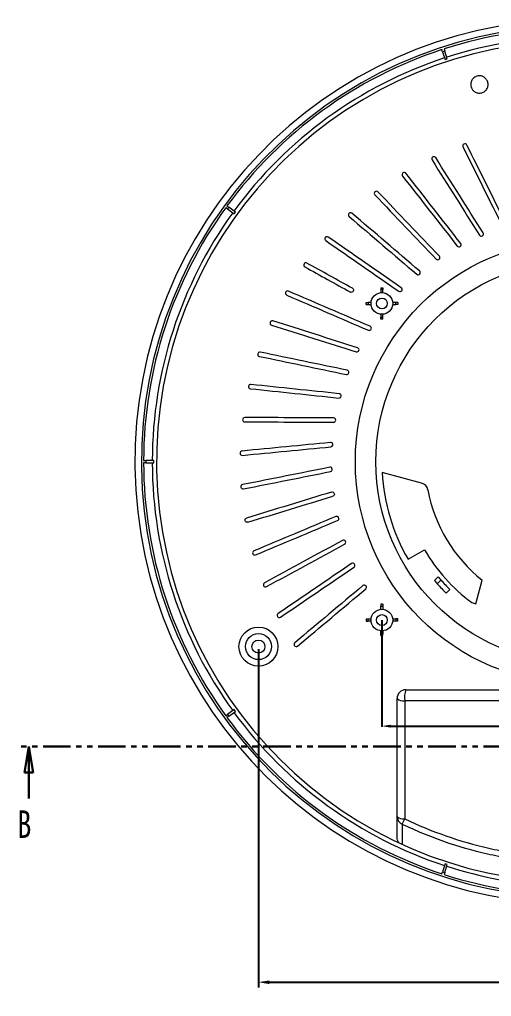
# Model space of a CAD drawing. Header units: inches. Extents: x 725 to 5279, y 573 to 1304.
# Drawn here: x 1365.8 to 1474.7, y 926.6 to 1151.9 of the extents above; entities that cross this region are included whole.
import ezdxf

# ---------------------------------------------------------------- set-up
doc = ezdxf.new("R2010")
doc.units = ezdxf.units.IN
doc.linetypes.add('PHANTOM', pattern=[12.7, 6.35, -1.27, 1.27, -1.27, 1.27, -1.27])
doc.styles.add('SLDTEXTSTYLE0', font='TXT', dxfattribs={"width": 0.75})
doc.styles.add('SLDTEXTSTYLE2', font='TXT', dxfattribs={"width": 0.6, "bigfont": 'bigfont'})
doc.styles.get("Standard").update_dxf_attribs({"font": 'txt', "bigfont": 'gbcbig.shx'})
doc.dimstyles.new('3', dxfattribs={"dimtxt": 3, "dimasz": 2, "dimexe": 0.18, "dimexo": 0.0625, "dimgap": 0.2, "dimtad": 1, "dimzin": 12, "dimdsep": 46, "dimtxsty": 'Standard', "dimcen": 1, "dimclrd": 3, "dimclre": 3, "dimadec": 0, "dimazin": 0, "dimtfac": 1, "dimtofl": 0, "dimtmove": 0, "dimatfit": 3, "dimfxl": 1, "dimtolj": 1, "dimtzin": 0, "dimarcsym": 0})
doc.dimstyles.new('5', dxfattribs={"dimtxt": 5, "dimasz": 2.5, "dimexe": 1.25, "dimexo": 0.625, "dimtad": 0, "dimtxsty": 'SLDTEXTSTYLE2', "dimcen": 2.5, "dimclrd": 3, "dimclre": 3, "dimclrt": 256, "dimadec": 0, "dimazin": 0, "dimtfac": 1, "dimtmove": 0, "dimatfit": 3, "dimfxl": 1, "dimarcsym": 0})

# ---------------------------------------------------------------- blocks, each defined once
blk = doc.blocks.new('*D124')
at = {"color": 3, "lineweight": -2}
for p, q in [((1449.41, 1013.37), (1449.41, 988.78)), ((1539.41, 1013.37), (1539.41, 988.78)), ((1451.41, 988.96), (1537.41, 988.96))]:
    blk.add_line(p, q, dxfattribs=at)
at = {"color": 3}
for points in [[(1451.41, 989.3), (1451.41, 988.63), (1449.41, 988.96)], [(1537.41, 989.3), (1537.41, 988.63), (1539.41, 988.96)]]:
    blk.add_solid(points, dxfattribs=at)
at = {"layer": 'Defpoints', "color": 0}
for p in [(1449.41, 1013.43), (1539.41, 1013.43), (1539.41, 988.96)]:
    blk.add_point(p, dxfattribs=at)
at = {"color": 0, "insert": (1494.41, 990.66), "char_height": 3, "attachment_point": 5}
blk.add_mtext('\\A1;90', dxfattribs=at)
blk = doc.blocks.new('_CLOSED')
at = {"color": 0, "linetype": 'ByBlock', "lineweight": -2}
for p, q in [((-1, 0.166667), (0, 0)), ((-1, 0.166667), (-1, -0.166667)), ((0, 0), (-1, -0.166667)), ((0, 0), (-1, 0))]:
    blk.add_line(p, q, dxfattribs=at)
blk = doc.blocks.new('*D154')
at = {"color": 3, "lineweight": -2}
for p, q in [((1420.93, 1006.68), (1420.93, 928.66)), ((1567.89, 1005.95), (1567.89, 928.66)), ((1423.43, 929.91), (1486.54, 929.91)), ((1565.39, 929.91), (1502.29, 929.91))]:
    blk.add_line(p, q, dxfattribs=at)
at = {"color": 3}
for points in [[(1423.43, 930.32), (1423.43, 929.49), (1420.93, 929.91)], [(1565.39, 930.32), (1565.39, 929.49), (1567.89, 929.91)]]:
    blk.add_solid(points, dxfattribs=at)
at = {"layer": 'Defpoints', "color": 0}
for p in [(1420.93, 1007.3), (1567.89, 1006.58), (1567.89, 929.91)]:
    blk.add_point(p, dxfattribs=at)
at = {"insert": (1494.41, 929.91), "char_height": 5, "attachment_point": 5, "style": 'SLDTEXTSTYLE2'}
blk.add_mtext('146,96', dxfattribs=at)

msp = doc.modelspace()

# ---------------------------------------------------------------- linework, layer by layer
at = {"color": 7, "linetype": 'Continuous', "lineweight": 15}
for p, q in [((1463.427, 1144.486), (1463.272, 1144.962)), ((1463.427, 1144.486), (1464.011, 1142.687)), ((1463.748, 1145.116), (1463.902, 1144.641)), ((1464.487, 1142.842), (1463.902, 1144.641)), ((1464.011, 1142.687), (1464.487, 1142.842)), ((1413.768, 1108.216), (1413.363, 1108.51)), ((1413.657, 1108.914), (1414.062, 1108.62)), ((1415.592, 1107.508), (1414.062, 1108.62)), ((1413.768, 1108.216), (1415.298, 1107.104)), ((1415.298, 1107.104), (1415.592, 1107.508)), ((1449.162, 1090.034), (1449.162, 1089.633)), ((1449.662, 1089.633), (1449.162, 1089.633)), ((1449.162, 1089.633), (1449.162, 1088.921)), ((1449.662, 1090.036), (1449.662, 1089.633)), ((1449.662, 1088.921), (1449.662, 1089.633)), ((1445.813, 1086.183), (1446.212, 1086.183)), ((1445.815, 1086.683), (1446.212, 1086.683)), ((1446.212, 1086.683), (1446.212, 1086.183)), ((1446.924, 1086.683), (1446.212, 1086.683)), ((1446.212, 1086.183), (1446.924, 1086.183)), ((1452.612, 1086.683), (1451.899, 1086.683)), ((1451.899, 1086.183), (1452.612, 1086.183)), ((1452.612, 1086.183), (1452.612, 1086.683)), ((1453.052, 1086.683), (1452.612, 1086.683)), ((1453.055, 1086.183), (1452.612, 1086.183)), ((1449.162, 1083.946), (1449.162, 1083.233)), ((1449.662, 1083.233), (1449.662, 1083.946)), ((1449.162, 1083.233), (1449.662, 1083.233)), ((1449.162, 1082.798), (1449.162, 1083.233)), ((1449.662, 1082.795), (1449.662, 1083.233)), ((1394.412, 1050.183), (1394.912, 1050.183)), ((1396.803, 1050.183), (1394.912, 1050.183)), ((1396.803, 1049.683), (1396.803, 1050.183)), ((1394.912, 1049.683), (1394.412, 1049.683)), ((1394.912, 1049.683), (1396.803, 1049.683)), ((1458.57, 1045.009), (1449.48, 1047.444)), ((1455.44, 1027.433), (1459.261, 1029.639)), ((1462.398, 1023.401), (1461.547, 1022.547)), ((1463.049, 1022.638), (1462.2, 1021.786)), ((1471.112, 1017.199), (1472.558, 1022.595)), ((1464.259, 1019.603), (1465.107, 1020.453)), ((1449.162, 1017.069), (1449.162, 1016.633)), ((1449.162, 1015.921), (1449.162, 1016.633)), ((1449.162, 1016.633), (1449.662, 1016.633)), ((1449.662, 1017.072), (1449.662, 1016.633)), ((1449.662, 1016.633), (1449.662, 1015.921)), ((1470.146, 1017.458), (1471.112, 1017.199)), ((1445.813, 1013.683), (1445.815, 1013.183)), ((1445.813, 1013.683), (1446.212, 1013.683)), ((1445.815, 1013.183), (1446.212, 1013.183)), ((1446.212, 1013.183), (1446.212, 1013.683)), ((1446.212, 1013.683), (1446.924, 1013.683)), ((1446.924, 1013.183), (1446.212, 1013.183)), ((1451.899, 1013.683), (1452.612, 1013.683)), ((1452.612, 1013.183), (1451.899, 1013.183)), ((1452.612, 1013.683), (1452.612, 1013.183)), ((1453.055, 1013.683), (1452.612, 1013.683)), ((1453.052, 1013.183), (1452.612, 1013.183)), ((1453.052, 1013.183), (1453.055, 1013.683)), ((1449.162, 1010.233), (1449.162, 1010.946)), ((1449.662, 1010.233), (1449.162, 1010.233)), ((1449.162, 1009.833), (1449.162, 1010.233)), ((1449.662, 1010.946), (1449.662, 1010.233)), ((1449.662, 1009.831), (1449.662, 1010.233)), ((1452.912, 968.106), (1452.912, 995.34)), ((1413.363, 991.357), (1413.768, 991.651)), ((1414.062, 991.247), (1413.657, 990.953)), ((1415.298, 992.763), (1413.768, 991.651)), ((1414.062, 991.247), (1415.592, 992.358)), ((1415.592, 992.358), (1415.298, 992.763)), ((1463.272, 954.905), (1463.427, 955.381)), ((1464.011, 957.18), (1463.427, 955.381)), ((1463.902, 955.226), (1463.748, 954.751)), ((1463.902, 955.226), (1464.487, 957.025)), ((1464.487, 957.025), (1464.011, 957.18))]:
    msp.add_line(p, q, dxfattribs=at)
at = {"color": 1, "linetype": 'PHANTOM', "lineweight": 30}
msp.add_line((1618.872, 984.239), (1365.912, 984.239), dxfattribs=at)
at = {"color": 7, "linetype": 'Continuous', "lineweight": 30}
msp.add_line((1367.912, 972.239), (1367.912, 984.239), dxfattribs=at)
at = {"color": 7, "linetype": 'Continuous', "lineweight": 15, "flags": 128}
for points in [[(1445.813, 1086.183), (1445.814, 1086.434), (1445.815, 1086.683)], [(1453.052, 1086.683), (1453.053, 1086.44), (1453.055, 1086.183)], [(1454.673, 994.823), (1454.672, 990.961), (1454.668, 975.515), (1454.666, 967.588)]]:
    msp.add_lwpolyline(points, dxfattribs=at)
at = {"color": 7, "linetype": 'Continuous', "lineweight": 15}
for centre, radius in [((1494.412, 1049.933), 51.124), ((1494.412, 1049.933), 46.384), ((1449.412, 1086.433), 2.5), ((1449.412, 1086.433), 1.25), ((1449.412, 1013.433), 2.5), ((1449.412, 1013.433), 1.25), ((1420.932, 1007.303), 4.5), ((1420.932, 1007.303), 3), ((1420.932, 1007.303), 1.5)]:
    msp.add_circle(centre, radius, dxfattribs=at)
for centre, radius, start, end in [((1494.412, 1049.933), 102, 91.40445, 88.59555), ((1494.412, 1049.933), 100.5, 91.42542, 88.57458), ((1494.412, 1049.933), 100, 72.14324, 107.85676), ((1494.412, 1049.933), 97, 273.48715, 266.51285), ((1494.412, 1049.933), 98, 72.14616, 107.85384), ((1494.412, 1049.933), 100, 108.14324, 143.85676), ((1494.412, 1049.933), 99.5, 107.85604, 108.14396), ((1494.412, 1049.933), 98, 108.14616, 143.85384), ((1494.412, 1049.933), 100, 144.14324, 179.85676), ((1494.412, 1049.933), 99.5, 143.85604, 144.14396), ((1494.412, 1049.933), 98, 144.14616, 179.85384), ((1494.412, 1049.933), 99.5, 179.85604, 180.14396), ((1494.412, 1049.933), 100, 180.14324, 215.85676), ((1494.412, 1049.933), 98, 180.14616, 215.85384), ((1494.412, 1049.933), 45, 183.17072, 210), ((1458.052, 1043.077), 2, 10.67909, 75), ((1494.412, 1049.933), 35, 190.67909, 231.36247), ((1493.902, 1049.639), 40, 210, 233.56599), ((1493.902, 1049.639), 41, 219.78936, 221.19133), ((1493.902, 1049.639), 42.2, 219.93997, 221.30183), ((1493.902, 1049.639), 42.2, 221.30183, 225.37771), ((1493.902, 1049.639), 41, 221.19133, 225.38667), ((1454.912, 995.34), 2, 90, 180), ((1460.278, 995.561), 5.653, 161.6528, 187.50156), ((1454.31, 996.844), 2.054, 227.07375, 280.16528), ((1494.412, 1049.933), 99.5, 215.85604, 216.14396), ((1494.412, 1049.933), 98, 216.14616, 251.85384), ((1494.412, 1049.933), 100, 216.14324, 251.85676), ((1454.306, 969.6), 2.044, 226.98722, 280.12911), ((1454.826, 968.125), 1.914, 180.59348, 246.80235), ((1190.632, 1095.136), 293.228, 333.95044, 334.21594), ((1494.412, 1049.933), 99.5, 251.85604, 252.14396), ((1494.412, 1049.933), 98, 252.14616, 266.54847), ((1494.412, 1049.933), 100, 252.14324, 287.85676)]:
    msp.add_arc(centre, radius, start, end, dxfattribs=at)
for points, knots in [([(1470.481, 1135.536), (1470.389, 1135.63), (1470.307, 1135.732), (1470.165, 1135.95), (1470.104, 1136.068), (1470.006, 1136.311), (1469.97, 1136.436), (1469.922, 1136.693), (1469.91, 1136.826), (1469.915, 1137.217), (1469.97, 1137.479), (1470.175, 1137.958), (1470.326, 1138.18), (1470.606, 1138.454), (1470.709, 1138.537), (1470.929, 1138.68), (1471.044, 1138.74), (1471.287, 1138.838), (1471.415, 1138.875), (1471.671, 1138.923), (1471.802, 1138.935), (1472.066, 1138.932), (1472.196, 1138.917), (1472.451, 1138.864), (1472.577, 1138.824), (1472.819, 1138.721), (1472.933, 1138.658), (1473.149, 1138.51), (1473.251, 1138.425), (1473.433, 1138.238), (1473.515, 1138.137), (1473.658, 1137.917), (1473.719, 1137.799), (1473.865, 1137.437), (1473.914, 1137.173), (1473.91, 1136.782), (1473.896, 1136.65), (1473.842, 1136.394), (1473.803, 1136.27), (1473.7, 1136.029), (1473.636, 1135.913), (1473.489, 1135.697), (1473.406, 1135.597), (1473.123, 1135.32), (1472.901, 1135.176), (1472.535, 1135.029), (1472.41, 1134.992), (1472.153, 1134.944), (1472.021, 1134.932), (1471.759, 1134.935), (1471.63, 1134.949), (1471.373, 1135.003), (1471.247, 1135.043), (1470.887, 1135.196), (1470.666, 1135.347), (1470.481, 1135.536)], [0, 0, 0, 0, 0.03125, 0.03125, 0.0625, 0.0625, 0.09375, 0.09375, 0.125, 0.125, 0.1875, 0.1875, 0.25, 0.25, 0.28125, 0.28125, 0.3125, 0.3125, 0.34375, 0.34375, 0.375, 0.375, 0.40625, 0.40625, 0.4375, 0.4375, 0.46875, 0.46875, 0.5, 0.5, 0.53125, 0.53125, 0.5625, 0.5625, 0.625, 0.625, 0.65625, 0.65625, 0.6875, 0.6875, 0.71875, 0.71875, 0.75, 0.75, 0.8125, 0.8125, 0.84375, 0.84375, 0.875, 0.875, 0.90625, 0.90625, 0.9375, 0.9375, 1, 1, 1, 1]), ([(1469.019, 1122.966), (1468.96, 1123.084), (1468.854, 1123.176), (1468.606, 1123.259), (1468.465, 1123.249), (1468.231, 1123.133), (1468.139, 1123.027), (1468.055, 1122.777), (1468.065, 1122.638), (1468.124, 1122.52)], [0, 0, 0, 0, 0.25, 0.25, 0.5, 0.5, 0.75, 0.75, 1, 1, 1, 1]), ([(1461.829, 1120.055), (1461.759, 1120.166), (1461.644, 1120.247), (1461.39, 1120.305), (1461.25, 1120.281), (1461.029, 1120.141), (1460.948, 1120.027), (1460.89, 1119.769), (1460.913, 1119.633), (1460.984, 1119.521)], [0, 0, 0, 0, 0.25, 0.25, 0.5, 0.5, 0.75, 0.75, 1, 1, 1, 1]), ([(1454.968, 1116.438), (1454.887, 1116.542), (1454.765, 1116.61), (1454.506, 1116.642), (1454.369, 1116.604), (1454.163, 1116.444), (1454.094, 1116.322), (1454.062, 1116.06), (1454.099, 1115.926), (1454.18, 1115.822)], [0, 0, 0, 0, 0.25, 0.25, 0.5, 0.5, 0.75, 0.75, 1, 1, 1, 1]), ([(1448.503, 1112.151), (1448.412, 1112.247), (1448.284, 1112.302), (1448.023, 1112.308), (1447.891, 1112.257), (1447.702, 1112.077), (1447.645, 1111.948), (1447.639, 1111.684), (1447.69, 1111.555), (1447.781, 1111.46)], [0, 0, 0, 0, 0.25, 0.25, 0.5, 0.5, 0.75, 0.75, 1, 1, 1, 1]), ([(1442.501, 1107.239), (1442.401, 1107.324), (1442.267, 1107.367), (1442.007, 1107.347), (1441.881, 1107.283), (1441.711, 1107.084), (1441.667, 1106.951), (1441.688, 1106.688), (1441.751, 1106.564), (1441.851, 1106.478)], [0, 0, 0, 0, 0.25, 0.25, 0.5, 0.5, 0.75, 0.75, 1, 1, 1, 1]), ([(1437.021, 1101.75), (1436.912, 1101.825), (1436.776, 1101.854), (1436.519, 1101.808), (1436.399, 1101.731), (1436.25, 1101.517), (1436.22, 1101.38), (1436.267, 1101.12), (1436.342, 1101.003), (1436.451, 1100.928)], [0, 0, 0, 0, 0.25, 0.25, 0.5, 0.5, 0.75, 0.75, 1, 1, 1, 1]), ([(1471.923, 1102.184), (1471.993, 1102.073), (1472.107, 1101.992), (1472.362, 1101.934), (1472.502, 1101.958), (1472.724, 1102.098), (1472.805, 1102.213), (1472.862, 1102.47), (1472.838, 1102.606), (1472.768, 1102.717)], [0, 0, 0, 0, 0.25, 0.25, 0.5, 0.5, 0.75, 0.75, 1, 1, 1, 1]), ([(1466.801, 1099.668), (1466.882, 1099.564), (1467.003, 1099.496), (1467.263, 1099.463), (1467.4, 1099.501), (1467.606, 1099.663), (1467.676, 1099.785), (1467.707, 1100.047), (1467.67, 1100.18), (1467.589, 1100.283)], [0, 0, 0, 0, 0.25, 0.25, 0.5, 0.5, 0.75, 0.75, 1, 1, 1, 1]), ([(1461.957, 1096.651), (1462.048, 1096.556), (1462.176, 1096.5), (1462.437, 1096.494), (1462.57, 1096.545), (1462.759, 1096.727), (1462.816, 1096.856), (1462.821, 1097.119), (1462.77, 1097.248), (1462.679, 1097.343)], [0, 0, 0, 0, 0.25, 0.25, 0.5, 0.5, 0.75, 0.75, 1, 1, 1, 1]), ([(1432.118, 1095.739), (1432.003, 1095.803), (1431.864, 1095.818), (1431.613, 1095.747), (1431.502, 1095.659), (1431.375, 1095.43), (1431.359, 1095.291), (1431.432, 1095.037), (1431.518, 1094.928), (1431.633, 1094.864)], [0, 0, 0, 0, 0.25, 0.25, 0.5, 0.5, 0.75, 0.75, 1, 1, 1, 1]), ([(1457.44, 1093.165), (1457.54, 1093.079), (1457.672, 1093.036), (1457.933, 1093.056), (1458.06, 1093.121), (1458.23, 1093.32), (1458.274, 1093.454), (1458.252, 1093.717), (1458.189, 1093.84), (1458.089, 1093.925)], [0, 0, 0, 0, 0.25, 0.25, 0.5, 0.5, 0.75, 0.75, 1, 1, 1, 1]), ([(1427.842, 1089.268), (1427.721, 1089.32), (1427.581, 1089.321), (1427.339, 1089.224), (1427.237, 1089.126), (1427.134, 1088.886), (1427.132, 1088.745), (1427.23, 1088.5), (1427.326, 1088.401), (1427.448, 1088.349)], [0, 0, 0, 0, 0.25, 0.25, 0.5, 0.5, 0.75, 0.75, 1, 1, 1, 1]), ([(1442.614, 1089.921), (1442.729, 1089.858), (1442.815, 1089.748), (1442.888, 1089.498), (1442.872, 1089.357), (1442.746, 1089.128), (1442.636, 1089.04), (1442.382, 1088.967), (1442.244, 1088.983), (1442.129, 1089.047)], [0, 0, 0, 0, 0.25, 0.25, 0.5, 0.5, 0.75, 0.75, 1, 1, 1, 1]), ([(1453.295, 1089.243), (1453.402, 1089.168), (1453.539, 1089.139), (1453.796, 1089.185), (1453.916, 1089.262), (1454.065, 1089.477), (1454.095, 1089.615), (1454.047, 1089.874), (1453.972, 1089.99), (1453.865, 1090.065)], [0, 0, 0, 0, 0.25, 0.25, 0.5, 0.5, 0.75, 0.75, 1, 1, 1, 1]), ([(1424.237, 1082.4), (1424.111, 1082.44), (1423.971, 1082.427), (1423.74, 1082.307), (1423.649, 1082.198), (1423.57, 1081.949), (1423.582, 1081.809), (1423.704, 1081.575), (1423.812, 1081.486), (1423.936, 1081.446)], [0, 0, 0, 0, 0.25, 0.25, 0.5, 0.5, 0.75, 0.75, 1, 1, 1, 1]), ([(1446.283, 1080.256), (1446.404, 1080.205), (1446.543, 1080.203), (1446.786, 1080.299), (1446.888, 1080.398), (1446.991, 1080.64), (1446.993, 1080.78), (1446.895, 1081.025), (1446.798, 1081.123), (1446.678, 1081.175)], [0, 0, 0, 0, 0.25, 0.25, 0.5, 0.5, 0.75, 0.75, 1, 1, 1, 1]), ([(1421.337, 1075.206), (1421.208, 1075.233), (1421.07, 1075.206), (1420.852, 1075.063), (1420.772, 1074.946), (1420.719, 1074.691), (1420.745, 1074.553), (1420.889, 1074.332), (1421.004, 1074.254), (1421.133, 1074.227)], [0, 0, 0, 0, 0.25, 0.25, 0.5, 0.5, 0.75, 0.75, 1, 1, 1, 1]), ([(1443.487, 1075.282), (1443.612, 1075.242), (1443.751, 1075.255), (1443.984, 1075.375), (1444.075, 1075.484), (1444.154, 1075.734), (1444.141, 1075.875), (1444.019, 1076.108), (1443.912, 1076.197), (1443.788, 1076.236)], [0, 0, 0, 0, 0.25, 0.25, 0.5, 0.5, 0.75, 0.75, 1, 1, 1, 1]), ([(1441.204, 1070.052), (1441.332, 1070.026), (1441.469, 1070.052), (1441.688, 1070.195), (1441.768, 1070.312), (1441.822, 1070.569), (1441.795, 1070.707), (1441.65, 1070.927), (1441.536, 1071.005), (1441.407, 1071.031)], [0, 0, 0, 0, 0.25, 0.25, 0.5, 0.5, 0.75, 0.75, 1, 1, 1, 1]), ([(1419.172, 1067.758), (1419.041, 1067.772), (1418.907, 1067.731), (1418.704, 1067.567), (1418.637, 1067.443), (1418.609, 1067.183), (1418.649, 1067.048), (1418.815, 1066.843), (1418.937, 1066.777), (1419.068, 1066.763)], [0, 0, 0, 0, 0.25, 0.25, 0.5, 0.5, 0.75, 0.75, 1, 1, 1, 1]), ([(1439.456, 1064.62), (1439.586, 1064.607), (1439.72, 1064.646), (1439.924, 1064.811), (1439.992, 1064.935), (1440.019, 1065.196), (1439.979, 1065.331), (1439.812, 1065.536), (1439.691, 1065.601), (1439.56, 1065.615)], [0, 0, 0, 0, 0.25, 0.25, 0.5, 0.5, 0.75, 0.75, 1, 1, 1, 1]), ([(1417.765, 1060.13), (1417.633, 1060.131), (1417.504, 1060.077), (1417.319, 1059.894), (1417.264, 1059.763), (1417.262, 1059.502), (1417.315, 1059.372), (1417.501, 1059.184), (1417.629, 1059.131), (1417.761, 1059.13)], [0, 0, 0, 0, 0.25, 0.25, 0.5, 0.5, 0.75, 0.75, 1, 1, 1, 1]), ([(1438.261, 1059.041), (1438.392, 1059.04), (1438.521, 1059.093), (1438.707, 1059.277), (1438.762, 1059.408), (1438.763, 1059.67), (1438.71, 1059.8), (1438.524, 1059.987), (1438.396, 1060.04), (1438.265, 1060.041)], [0, 0, 0, 0, 0.25, 0.25, 0.5, 0.5, 0.75, 0.75, 1, 1, 1, 1]), ([(1437.631, 1053.369), (1437.761, 1053.382), (1437.885, 1053.447), (1438.051, 1053.649), (1438.093, 1053.785), (1438.068, 1054.046), (1438.002, 1054.17), (1437.798, 1054.337), (1437.666, 1054.377), (1437.535, 1054.365)], [0, 0, 0, 0, 0.25, 0.25, 0.5, 0.5, 0.75, 0.75, 1, 1, 1, 1]), ([(1417.129, 1052.4), (1416.998, 1052.387), (1416.875, 1052.321), (1416.709, 1052.12), (1416.667, 1051.984), (1416.692, 1051.724), (1416.757, 1051.6), (1416.961, 1051.432), (1417.094, 1051.392), (1417.225, 1051.404)], [0, 0, 0, 0, 0.25, 0.25, 0.5, 0.5, 0.75, 0.75, 1, 1, 1, 1]), ([(1437.572, 1047.663), (1437.701, 1047.689), (1437.817, 1047.766), (1437.963, 1047.983), (1437.991, 1048.123), (1437.939, 1048.38), (1437.861, 1048.497), (1437.641, 1048.643), (1437.506, 1048.669), (1437.377, 1048.644)], [0, 0, 0, 0, 0.25, 0.25, 0.5, 0.5, 0.75, 0.75, 1, 1, 1, 1]), ([(1417.271, 1044.645), (1417.142, 1044.619), (1417.026, 1044.541), (1416.88, 1044.324), (1416.853, 1044.185), (1416.904, 1043.929), (1416.981, 1043.812), (1417.201, 1043.665), (1417.337, 1043.638), (1417.466, 1043.664)], [0, 0, 0, 0, 0.25, 0.25, 0.5, 0.5, 0.75, 0.75, 1, 1, 1, 1]), ([(1437.793, 1042.936), (1437.919, 1042.975), (1438.057, 1042.961), (1438.288, 1042.84), (1438.379, 1042.731), (1438.456, 1042.48), (1438.443, 1042.339), (1438.318, 1042.106), (1438.21, 1042.018), (1438.086, 1041.98)], [0, 0, 0, 0, 0.25, 0.25, 0.5, 0.5, 0.75, 0.75, 1, 1, 1, 1]), ([(1418.481, 1035.986), (1418.355, 1035.948), (1418.216, 1035.962), (1417.986, 1036.084), (1417.896, 1036.193), (1417.819, 1036.443), (1417.832, 1036.583), (1417.956, 1036.816), (1418.064, 1036.904), (1418.189, 1036.943)], [0, 0, 0, 0, 0.25, 0.25, 0.5, 0.5, 0.75, 0.75, 1, 1, 1, 1]), ([(1439.166, 1036.377), (1439.287, 1036.428), (1439.385, 1036.527), (1439.485, 1036.768), (1439.484, 1036.911), (1439.383, 1037.153), (1439.283, 1037.252), (1439.038, 1037.351), (1438.9, 1037.35), (1438.779, 1037.299)], [0, 0, 0, 0, 0.25, 0.25, 0.5, 0.5, 0.75, 0.75, 1, 1, 1, 1]), ([(1440.802, 1030.91), (1440.918, 1030.973), (1441.005, 1031.081), (1441.08, 1031.332), (1441.065, 1031.473), (1440.94, 1031.704), (1440.831, 1031.792), (1440.578, 1031.866), (1440.44, 1031.851), (1440.325, 1031.789)], [0, 0, 0, 0, 0.25, 0.25, 0.5, 0.5, 0.75, 0.75, 1, 1, 1, 1]), ([(1419.874, 1029.371), (1419.753, 1029.32), (1419.654, 1029.221), (1419.555, 1028.979), (1419.556, 1028.838), (1419.657, 1028.597), (1419.756, 1028.497), (1420.001, 1028.397), (1420.139, 1028.398), (1420.261, 1028.449)], [0, 0, 0, 0, 0.25, 0.25, 0.5, 0.5, 0.75, 0.75, 1, 1, 1, 1]), ([(1442.978, 1025.635), (1443.086, 1025.709), (1443.163, 1025.825), (1443.212, 1026.082), (1443.183, 1026.221), (1443.035, 1026.438), (1442.918, 1026.515), (1442.659, 1026.564), (1442.524, 1026.535), (1442.415, 1026.461)], [0, 0, 0, 0, 0.25, 0.25, 0.5, 0.5, 0.75, 0.75, 1, 1, 1, 1]), ([(1422.309, 1022.007), (1422.193, 1021.944), (1422.106, 1021.835), (1422.031, 1021.585), (1422.046, 1021.444), (1422.171, 1021.214), (1422.279, 1021.126), (1422.533, 1021.051), (1422.671, 1021.065), (1422.786, 1021.128)], [0, 0, 0, 0, 0.25, 0.25, 0.5, 0.5, 0.75, 0.75, 1, 1, 1, 1]), ([(1445.671, 1020.604), (1445.772, 1020.688), (1445.836, 1020.812), (1445.859, 1021.073), (1445.817, 1021.208), (1445.648, 1021.409), (1445.523, 1021.474), (1445.26, 1021.496), (1445.129, 1021.454), (1445.028, 1021.37)], [0, 0, 0, 0, 0.25, 0.25, 0.5, 0.5, 0.75, 0.75, 1, 1, 1, 1]), ([(1425.47, 1014.924), (1425.361, 1014.85), (1425.285, 1014.732), (1425.236, 1014.476), (1425.264, 1014.337), (1425.411, 1014.121), (1425.529, 1014.044), (1425.788, 1013.995), (1425.924, 1014.023), (1426.033, 1014.097)], [0, 0, 0, 0, 0.25, 0.25, 0.5, 0.5, 0.75, 0.75, 1, 1, 1, 1]), ([(1429.324, 1008.193), (1429.223, 1008.108), (1429.159, 1007.984), (1429.136, 1007.724), (1429.179, 1007.589), (1429.347, 1007.388), (1429.471, 1007.323), (1429.734, 1007.3), (1429.866, 1007.342), (1429.967, 1007.427)], [0, 0, 0, 0, 0.25, 0.25, 0.5, 0.5, 0.75, 0.75, 1, 1, 1, 1]), ([(1454.912, 997.34), (1461.465, 997.34), (1468.036, 997.34), (1481.209, 997.34), (1487.813, 997.34), (1501.006, 997.34), (1507.6, 997.34), (1517.487, 997.34), (1520.78, 997.34), (1527.353, 997.34), (1530.635, 997.34), (1533.912, 997.34)], [0, 0, 0, 0, 0.25, 0.25, 0.5, 0.5, 0.75, 0.75, 0.875, 0.875, 1, 1, 1, 1]), ([(1534.151, 994.823), (1530.854, 994.823), (1527.553, 994.823), (1520.939, 994.823), (1517.627, 994.823), (1507.68, 994.823), (1501.046, 994.823), (1487.773, 994.823), (1481.129, 994.823), (1467.877, 994.823), (1461.265, 994.823), (1454.673, 994.823)], [0, 0, 0, 0, 0.125, 0.125, 0.25, 0.25, 0.5, 0.5, 0.75, 0.75, 1, 1, 1, 1]), ([(1452.912, 963.364), (1452.912, 964.194), (1452.912, 965.027), (1452.912, 965.862), (1452.912, 966.608), (1452.912, 967.356), (1452.912, 968.106)], [0, 0, 0, 0, 0.008821953, 0.008821953, 0.008821953, 0.016708211, 0.016708211, 0.016708211, 0.016708211]), ([(1454.666, 967.588), (1457.779, 966.095), (1460.954, 964.786), (1467.43, 962.53), (1470.729, 961.583), (1474.932, 960.629), (1475.777, 960.45), (1477.467, 960.116), (1478.312, 959.962), (1480.849, 959.534), (1482.542, 959.297), (1487.629, 958.73), (1491.028, 958.542), (1497.843, 958.544), (1501.259, 958.734), (1505.539, 959.216), (1506.397, 959.325), (1508.102, 959.565), (1508.951, 959.697), (1511.488, 960.129), (1513.166, 960.463), (1518.158, 961.601), (1521.433, 962.543), (1527.877, 964.789), (1531.045, 966.095), (1534.158, 967.588)], [0, 0, 0, 0, 0.125, 0.125, 0.25, 0.25, 0.28125, 0.28125, 0.3125, 0.3125, 0.375, 0.375, 0.5, 0.5, 0.625, 0.625, 0.65625, 0.65625, 0.6875, 0.6875, 0.75, 0.75, 0.875, 0.875, 1, 1, 1, 1]), ([(1534.751, 966.366), (1531.595, 964.84), (1528.381, 963.507), (1521.844, 961.213), (1518.521, 960.251), (1513.453, 959.089), (1511.75, 958.748), (1509.174, 958.307), (1508.312, 958.173), (1506.581, 957.927), (1505.711, 957.816), (1501.364, 957.324), (1497.896, 957.13), (1490.977, 957.128), (1487.526, 957.32), (1482.361, 957.899), (1480.642, 958.14), (1478.066, 958.577), (1477.208, 958.735), (1475.493, 959.075), (1474.635, 959.258), (1470.369, 960.232), (1467.02, 961.199), (1460.45, 963.503), (1457.228, 964.84), (1454.072, 966.366)], [0, 0, 0, 0, 0.125, 0.125, 0.25, 0.25, 0.3125, 0.3125, 0.34375, 0.34375, 0.375, 0.375, 0.5, 0.5, 0.625, 0.625, 0.6875, 0.6875, 0.71875, 0.71875, 0.75, 0.75, 0.875, 0.875, 1, 1, 1, 1]), ([(1454.072, 966.366), (1454.078, 965.613), (1454.084, 964.862), (1454.09, 964.113), (1454.096, 963.308), (1454.103, 962.504), (1454.109, 961.703)], [0, 0, 0, 0, 0.007888766, 0.007888766, 0.007888766, 0.016372788, 0.016372788, 0.016372788, 0.016372788]), ([(1453.369, 962.044), (1453.222, 962.229), (1453.106, 962.441), (1452.952, 962.887), (1452.912, 963.125), (1452.912, 963.364)], [0, 0, 0, 0, 0.5, 0.5, 1, 1, 1, 1])]:
    msp.add_open_spline(points, degree=3, knots=knots, dxfattribs=at)
for points in [[(1468.124, 1122.52), (1471.184, 1116.382), (1474.233, 1110.267), (1477.271, 1104.174)], [(1478.166, 1104.62), (1475.128, 1110.713), (1472.079, 1116.828), (1469.019, 1122.966)], [(1472.768, 1102.717), (1469.135, 1108.475), (1465.489, 1114.254), (1461.829, 1120.055)], [(1460.984, 1119.521), (1464.644, 1113.72), (1468.29, 1107.941), (1471.923, 1102.184)], [(1454.18, 1115.822), (1458.403, 1110.417), (1462.61, 1105.032), (1466.801, 1099.668)], [(1467.589, 1100.283), (1463.397, 1105.648), (1459.191, 1111.033), (1454.968, 1116.438)], [(1447.781, 1111.46), (1452.524, 1106.505), (1457.249, 1101.569), (1461.957, 1096.651)], [(1462.679, 1097.343), (1457.971, 1102.261), (1453.246, 1107.197), (1448.503, 1112.151)], [(1441.851, 1106.478), (1447.067, 1102.024), (1452.263, 1097.586), (1457.44, 1093.165)], [(1458.089, 1093.925), (1452.912, 1098.347), (1447.716, 1102.784), (1442.501, 1107.239)], [(1453.865, 1090.065), (1448.271, 1093.945), (1442.656, 1097.84), (1437.021, 1101.75)], [(1436.451, 1100.928), (1442.086, 1097.018), (1447.701, 1093.124), (1453.295, 1089.243)], [(1431.633, 1094.864), (1435.14, 1092.921), (1438.638, 1090.982), (1442.129, 1089.047)], [(1442.614, 1089.921), (1439.123, 1091.856), (1435.624, 1093.796), (1432.118, 1095.739)], [(1427.448, 1088.349), (1433.75, 1085.641), (1440.028, 1082.944), (1446.283, 1080.256)], [(1446.678, 1081.175), (1440.422, 1083.863), (1434.144, 1086.56), (1427.842, 1089.268)], [(1449.162, 1090.034), (1449.328, 1090.034), (1449.495, 1090.035), (1449.662, 1090.036)], [(1423.936, 1081.446), (1430.477, 1079.384), (1436.994, 1077.329), (1443.487, 1075.282)], [(1443.788, 1076.236), (1437.295, 1078.283), (1430.778, 1080.338), (1424.237, 1082.4)], [(1449.662, 1082.795), (1449.495, 1082.796), (1449.328, 1082.797), (1449.162, 1082.798)], [(1441.407, 1071.031), (1434.742, 1072.418), (1428.052, 1073.809), (1421.337, 1075.206)], [(1421.133, 1074.227), (1427.848, 1072.83), (1434.538, 1071.439), (1441.204, 1070.052)], [(1419.068, 1066.763), (1425.889, 1066.046), (1432.685, 1065.332), (1439.456, 1064.62)], [(1439.56, 1065.615), (1432.789, 1066.327), (1425.994, 1067.041), (1419.172, 1067.758)], [(1417.761, 1059.13), (1424.62, 1059.1), (1431.453, 1059.07), (1438.261, 1059.041)], [(1438.265, 1060.041), (1431.457, 1060.07), (1424.624, 1060.1), (1417.765, 1060.13)], [(1437.535, 1054.365), (1430.758, 1053.712), (1423.956, 1053.057), (1417.129, 1052.4)], [(1417.225, 1051.404), (1424.053, 1052.062), (1430.854, 1052.717), (1437.631, 1053.369)], [(1437.377, 1048.644), (1430.7, 1047.316), (1423.998, 1045.983), (1417.271, 1044.645)], [(1417.466, 1043.664), (1424.193, 1045.002), (1430.895, 1046.335), (1437.572, 1047.663)], [(1437.793, 1042.936), (1431.283, 1040.946), (1424.748, 1038.948), (1418.189, 1036.943)], [(1418.481, 1035.986), (1425.041, 1037.992), (1431.575, 1039.989), (1438.086, 1041.98)], [(1438.779, 1037.299), (1432.501, 1034.666), (1426.199, 1032.024), (1419.874, 1029.371)], [(1420.261, 1028.449), (1426.586, 1031.102), (1432.888, 1033.744), (1439.166, 1036.377)], [(1440.325, 1031.789), (1434.342, 1028.54), (1428.337, 1025.28), (1422.309, 1022.007)], [(1422.786, 1021.128), (1428.814, 1024.401), (1434.819, 1027.662), (1440.802, 1030.91)], [(1442.415, 1026.461), (1436.787, 1022.63), (1431.139, 1018.784), (1425.47, 1014.924)], [(1426.033, 1014.097), (1431.702, 1017.957), (1437.351, 1021.803), (1442.978, 1025.635)], [(1445.028, 1021.37), (1439.813, 1016.994), (1434.578, 1012.601), (1429.324, 1008.193)], [(1429.967, 1007.427), (1435.221, 1011.836), (1440.456, 1016.228), (1445.671, 1020.604)], [(1449.662, 1017.072), (1449.495, 1017.071), (1449.328, 1017.07), (1449.162, 1017.069)], [(1449.162, 1009.833), (1449.328, 1009.832), (1449.495, 1009.831), (1449.662, 1009.831)]]:
    msp.add_open_spline(points, degree=3, dxfattribs=at)

# ---------------------------------------------------------------- block references
at = {"color": 7, "linetype": 'Continuous', "lineweight": 30, "xscale": 6, "yscale": 6, "rotation": 90}
msp.add_blockref('_CLOSED', (1367.912, 984.239), dxfattribs=at)

# ---------------------------------------------------------------- texts
at = {"color": 7, "linetype": 'Continuous', "insert": (1365.287, 969.535), "char_height": 6.35, "attachment_point": 1, "style": 'SLDTEXTSTYLE0'}
msp.add_mtext('B', dxfattribs=at)

# ---------------------------------------------------------------- dimensions: what is measured, and where the dimension line sits
dim = msp.add_linear_dim(base=(1539.412, 988.963), p1=(1449.412, 1013.433), p2=(1539.412, 1013.433), dimstyle='3')
dim.commit()
dim.dimension.update_dxf_attribs({"geometry": '*D124', "text_midpoint": (1494.412, 988.963), "dimtype": 160})
dim = msp.add_linear_dim(base=(1567.892, 929.906), p1=(1420.932, 1007.303), p2=(1567.892, 1006.575), dimstyle='5')
dim.commit()
dim.dimension.update_dxf_attribs({"geometry": '*D154', "text_midpoint": (1494.412, 929.906)})

doc.saveas('drawing.dxf')
